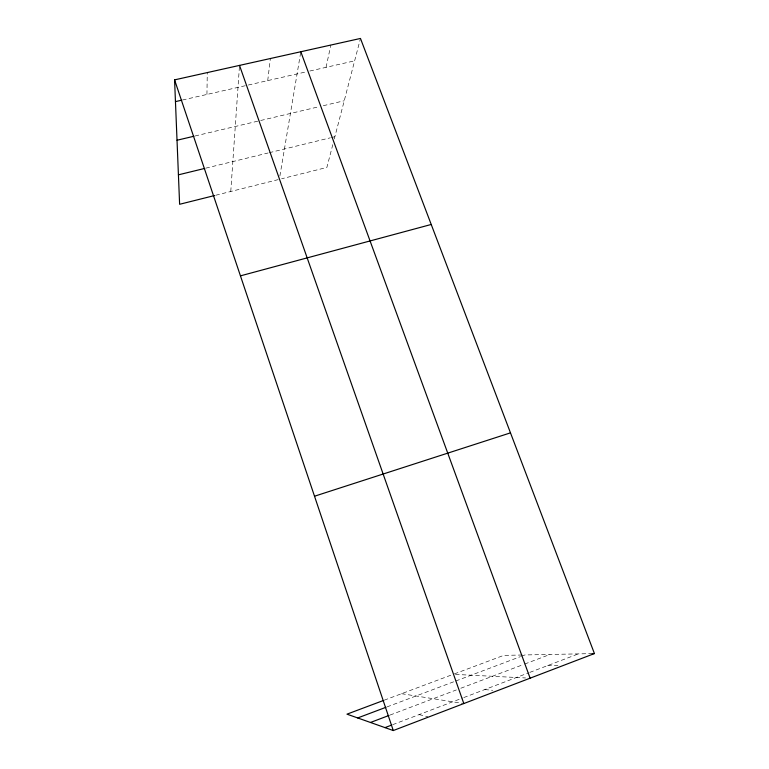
<?xml version="1.0" encoding="UTF-8"?>
<svg xmlns="http://www.w3.org/2000/svg" width="769" height="769" viewBox="0 0 769 769"><rect width="100%" height="100%" fill="white"/><g stroke="black" fill="none" stroke-linecap="round" stroke-linejoin="round"><path stroke-width="0.58" stroke-dasharray="3.85 2.88" d="M206.938 94.443L207.274 72.584M230.767 191.491L239.515 65.403M267.727 80.61L270.371 58.531M279.897 175.947L300.612 52.907M326.046 67.336L330.843 45.054M332.804 144.62L326.863 167.45L281.598 178.773M334.284 138.968L360.18 39.565M392.69 724.677L462.659 697.992M463.765 697.57L528.688 672.817M529.803 672.394L578.326 653.89M390.075 715.045L456.382 689.928M460.794 688.245L523.593 664.454M524.689 664.041L549.998 654.448M387.047 706.894L454.71 681.401M455.806 680.988L520.459 656.63M521.574 656.207L524.91 654.948L592.13 653.612M384.212 700.203L452.153 674.721M454.373 673.894L503.753 655.371L522.718 654.996M215.733 195.249L278.176 179.629M205.794 168.161L268.112 152.973M269.275 152.695L330.314 137.814M331.449 137.545L334.871 136.709M195.057 135.978L259.547 120.752M260.701 120.483L317.491 107.074M323.307 105.699L344.233 100.758M182.455 100.018L247.137 85.292M248.281 85.032L305.187 72.084M309.82 71.027L354.644 60.828M547.615 665.598L557.929 665.723M455.431 674.413L525.563 677.95M484.806 689.553L492.708 690.322M401.572 693.696L462.698 703.385M419.105 714.603L427.747 716.679"/><path stroke-width="1.15" d="M383.125 700.607L346.992 714.161L393.276 730.55L594.427 653.563L360.469 38.45L174.573 79.87L179.619 204.285L214.58 195.537M384.99 727.618L391.594 725.1M370.475 722.476L388.989 715.458M357.7 717.948L385.961 707.297M314.521 496.216L510.481 432.86M240.447 275.86L431.226 224.471M178.427 174.832L204.65 168.44M177.024 140.237L193.932 136.248M175.457 101.614L181.282 100.287M592.13 653.612L594.427 653.563M300.814 51.744L530.12 678.181M239.515 65.403L463.813 703.558M174.573 79.87L393.276 730.55"/></g></svg>
